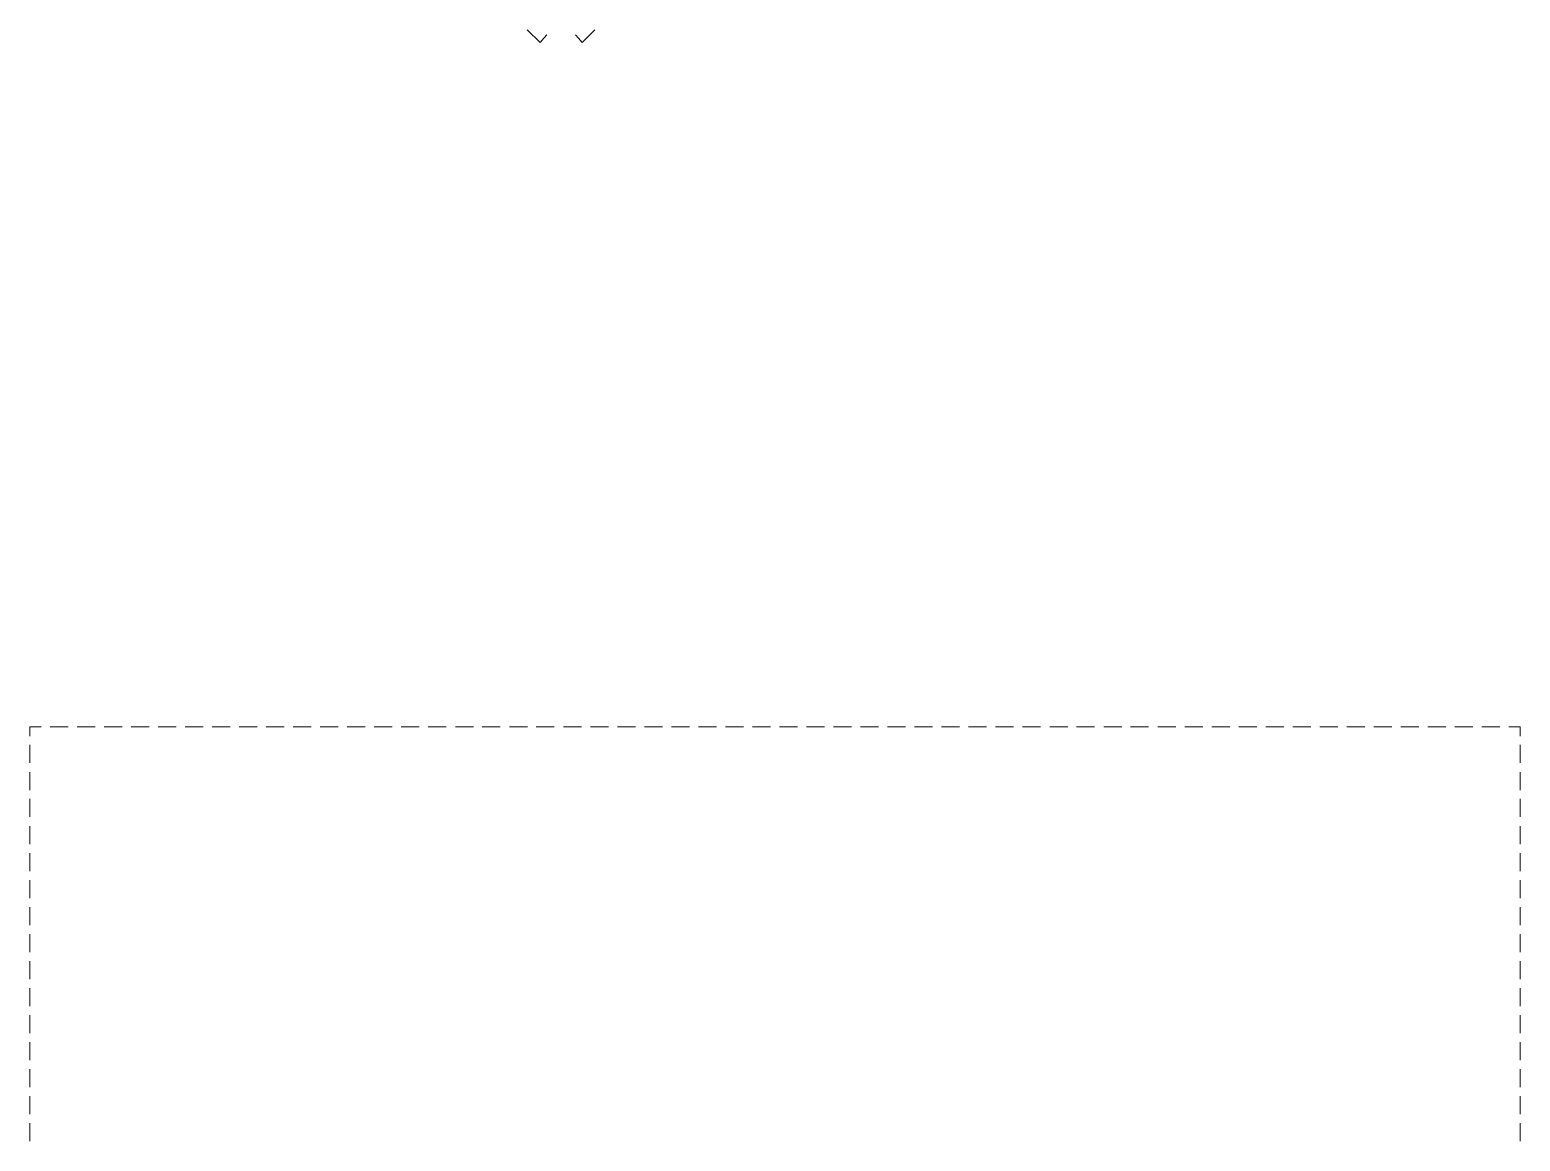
# Model space of a CAD drawing. Extents: x 6 to 1186, y -84 to 3560.
# Drawn here: x 186.1 to 682.6, y 1141.7 to 1512 of the extents above; entities that cross this region are included whole.
import ezdxf

# ---------------------------------------------------------------- set-up
doc = ezdxf.new("R2010")
doc.units = 0
doc.header["$LTSCALE"] = 24
doc.header["$MEASUREMENT"] = 0
for name, color, linetype in [('GEC_BKGD', 8, 'Continuous'), ('PDF3_00-FP-A-0$A-FLR-OVHD', 8, 'Continuous'), ('PDF_00-FP-A-1$A-DRWDW-SWING', 8, 'Continuous')]:
    doc.layers.add(name, color=color, linetype=linetype)

# ---------------------------------------------------------------- blocks, each defined once
blk = doc.blocks.new('210311_BorsteinRes_CDProgress - Copy')
at = {"layer": 'PDF_00-FP-A-1$A-DRWDW-SWING', "lineweight": 9}
for points in [[(10.775, 4.012), (10.756, 3.987), (10.729, 3.958), (10.64, 4.046)], [(11.11, 4.046), (11.022, 3.958), (10.995, 3.987), (10.975, 4.012)]]:
    blk.add_lwpolyline(points, dxfattribs=at)
blk = doc.blocks.new('210311_BorsteinRes_CDProgress - Copy2')
at = {"layer": 'PDF3_00-FP-A-0$A-FLR-OVHD', "lineweight": 9}
for points in [[(7.188, 22.894), (7.188, 22.957), (7.266, 22.957)], [(7.453, 22.957), (7.328, 22.957)], [(7.641, 22.957), (7.516, 22.957)], [(7.828, 22.957), (7.703, 22.957)], [(8.016, 22.957), (7.891, 22.957)], [(8.203, 22.957), (8.078, 22.957)], [(8.391, 22.957), (8.266, 22.957)], [(8.578, 22.957), (8.453, 22.957)], [(8.766, 22.957), (8.641, 22.957)], [(8.953, 22.957), (8.828, 22.957)], [(9.141, 22.957), (9.016, 22.957)], [(9.328, 22.957), (9.203, 22.957)], [(9.516, 22.957), (9.391, 22.957)], [(9.703, 22.957), (9.578, 22.957)], [(9.891, 22.957), (9.766, 22.957)], [(10.078, 22.957), (9.953, 22.957)], [(10.266, 22.957), (10.141, 22.957)], [(10.453, 22.957), (10.328, 22.957)], [(10.641, 22.957), (10.516, 22.957)], [(10.828, 22.957), (10.703, 22.957)], [(11.016, 22.957), (10.891, 22.957)], [(11.203, 22.957), (11.078, 22.957)], [(11.391, 22.957), (11.266, 22.957)], [(11.578, 22.957), (11.453, 22.957)], [(11.766, 22.957), (11.641, 22.957)], [(11.953, 22.957), (11.828, 22.957)], [(12.141, 22.957), (12.016, 22.957)], [(12.328, 22.957), (12.203, 22.957)], [(12.516, 22.957), (12.391, 22.957)], [(12.703, 22.957), (12.578, 22.957)], [(12.891, 22.957), (12.766, 22.957)], [(13.078, 22.957), (12.953, 22.957)], [(13.266, 22.957), (13.141, 22.957)], [(13.453, 22.957), (13.328, 22.957)], [(13.641, 22.957), (13.516, 22.957)], [(13.828, 22.957), (13.703, 22.957)], [(14.016, 22.957), (13.891, 22.957)], [(14.203, 22.957), (14.078, 22.957)], [(14.391, 22.957), (14.266, 22.957)], [(14.578, 22.957), (14.453, 22.957)], [(14.766, 22.957), (14.641, 22.957)], [(14.953, 22.957), (14.828, 22.957)], [(15.141, 22.957), (15.016, 22.957)], [(15.328, 22.957), (15.203, 22.957)], [(15.516, 22.957), (15.391, 22.957)], [(15.703, 22.957), (15.578, 22.957)], [(15.891, 22.957), (15.766, 22.957)], [(16.078, 22.957), (15.953, 22.957)], [(16.266, 22.957), (16.141, 22.957)], [(16.453, 22.957), (16.328, 22.957)], [(16.641, 22.957), (16.516, 22.957)], [(16.828, 22.957), (16.703, 22.957)], [(17.016, 22.957), (16.891, 22.957)], [(17.203, 22.957), (17.078, 22.957)], [(17.391, 22.957), (17.266, 22.957)], [(17.453, 22.957), (17.532, 22.957), (17.532, 22.894)], [(7.188, 22.832), (7.188, 22.707)], [(17.532, 22.707), (17.532, 22.832)], [(7.188, 22.644), (7.188, 22.519)], [(17.532, 22.519), (17.532, 22.644)], [(7.188, 22.457), (7.188, 22.332)], [(17.532, 22.332), (17.532, 22.457)], [(7.188, 22.269), (7.188, 22.144)], [(17.532, 22.144), (17.532, 22.269)], [(7.188, 22.082), (7.188, 21.957)], [(17.532, 21.957), (17.532, 22.082)], [(7.188, 21.894), (7.188, 21.769)], [(17.532, 21.769), (17.532, 21.894)], [(7.188, 21.707), (7.188, 21.582)], [(17.532, 21.582), (17.532, 21.707)], [(7.188, 21.519), (7.188, 21.394)], [(17.532, 21.394), (17.532, 21.519)], [(7.188, 21.332), (7.188, 21.207)], [(17.532, 21.207), (17.532, 21.332)], [(7.188, 21.144), (7.188, 21.019)], [(17.532, 21.019), (17.532, 21.144)], [(7.188, 20.957), (7.188, 20.832)], [(17.532, 20.832), (17.532, 20.957)], [(7.188, 20.769), (7.188, 20.644)], [(17.532, 20.644), (17.532, 20.769)], [(7.188, 20.582), (7.188, 20.457)], [(17.532, 20.457), (17.532, 20.582)], [(7.188, 20.394), (7.188, 20.269)], [(17.532, 20.269), (17.532, 20.394)], [(7.188, 20.207), (7.188, 20.082)], [(17.532, 20.082), (17.532, 20.207)]]:
    blk.add_lwpolyline(points, dxfattribs=at)

msp = doc.modelspace()

# ---------------------------------------------------------------- block references
at = {"layer": 'GEC_BKGD', "xscale": 48, "yscale": 48, "zscale": 48}
for name, p in [('210311_BorsteinRes_CDProgress - Copy', (-158.88, 1317.79)), ('210311_BorsteinRes_CDProgress - Copy2', (-158.88, 177.79))]:
    msp.add_blockref(name, p, dxfattribs=at)

doc.saveas('drawing.dxf')
